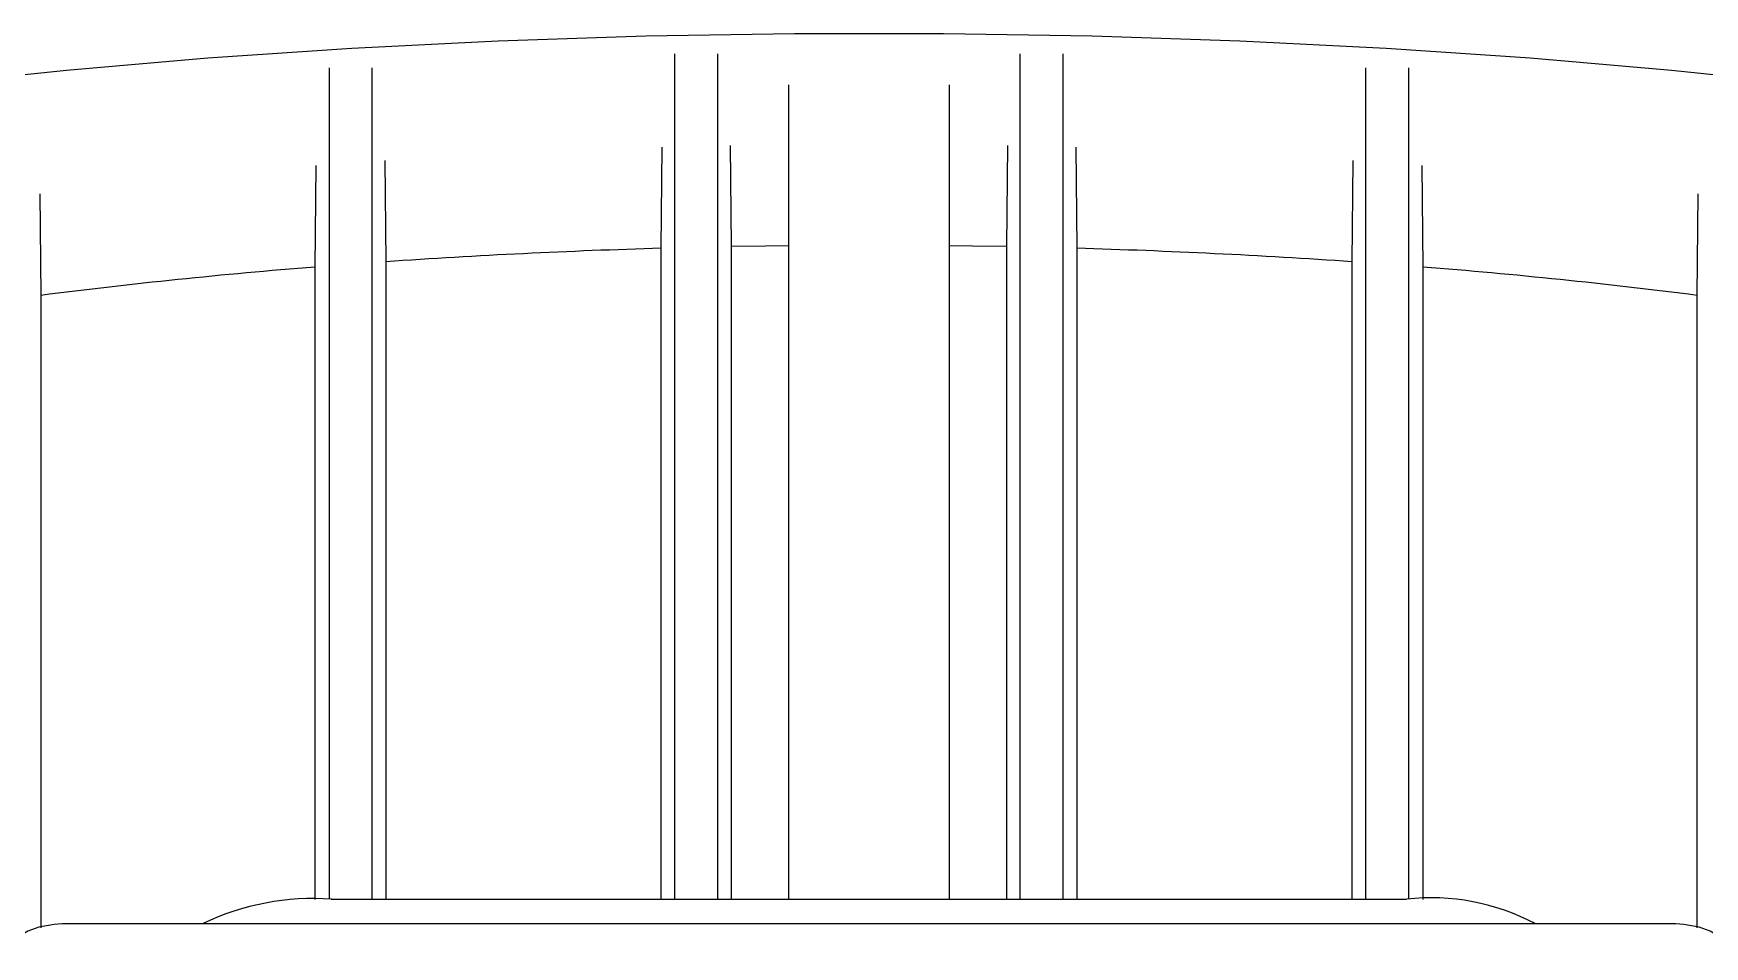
# Model space of a CAD drawing. Header units: millimetres. Extents: x 160 to 8396, y -16 to 5840.
# Drawn here: x 4443.1 to 4505.3, y 5247 to 5280.9 of the extents above; entities that cross this region are included whole.
import ezdxf

# ---------------------------------------------------------------- set-up
doc = ezdxf.new("R2010")
doc.units = ezdxf.units.MM
doc.header["$LTSCALE"] = 20

msp = doc.modelspace()

# ---------------------------------------------------------------- linework, layer by layer
at = {"color": 7, "linetype": 'Continuous', "lineweight": 25}
for p, q in [((4454.129, 5248.739), (4454.129, 5279.663)), ((4455.728, 5248.739), (4455.728, 5279.663)), ((4466.979, 5248.739), (4466.979, 5280.182)), ((4468.578, 5248.739), (4468.578, 5280.182)), ((4479.829, 5248.739), (4479.829, 5280.182)), ((4481.428, 5248.739), (4481.428, 5280.182)), ((4492.679, 5248.739), (4492.679, 5279.663)), ((4494.278, 5248.739), (4494.278, 5279.663)), ((4471.203, 5279.022), (4471.203, 5248.739)), ((4477.203, 5248.739), (4477.203, 5279.022)), ((4466.476, 5272.946), (4466.51, 5276.706)), ((4469.039, 5276.766), (4469.073, 5273.008)), ((4479.334, 5273.008), (4479.368, 5276.766)), ((4481.897, 5276.706), (4481.931, 5272.946)), ((4453.602, 5272.249), (4453.637, 5276.021)), ((4456.194, 5276.21), (4456.229, 5272.446)), ((4492.178, 5272.446), (4492.213, 5276.21)), ((4494.769, 5276.021), (4494.805, 5272.249)), ((4443.365, 5274.976), (4443.402, 5271.195)), ((4505.005, 5271.195), (4505.042, 5274.976)), ((4466.476, 5248.739), (4466.476, 5272.946)), ((4469.073, 5273.008), (4469.073, 5248.739)), ((4479.334, 5248.739), (4479.334, 5273.008)), ((4481.931, 5272.946), (4481.931, 5248.739)), ((4453.602, 5248.729), (4453.602, 5272.249)), ((4456.229, 5272.446), (4456.229, 5248.739)), ((4492.178, 5248.739), (4492.178, 5272.446)), ((4494.805, 5272.249), (4494.805, 5248.729)), ((4443.402, 5271.195), (4443.402, 5247.672)), ((4505.005, 5247.672), (4505.005, 5271.195)), ((4454.203, 5248.739), (4494.203, 5248.739)), ((4504.211, 5247.825), (4444.196, 5247.825))]:
    msp.add_line(p, q, dxfattribs=at)
at = {"color": 7, "linetype": 'Continuous', "lineweight": 25, "flags": 128}
for points in [[(4439.21, 5279.035), (4444.347, 5279.573), (4449.606, 5280.025), (4454.966, 5280.389), (4460.406, 5280.663), (4465.902, 5280.847), (4471.433, 5280.939), (4476.974, 5280.939), (4482.505, 5280.847), (4488.001, 5280.663), (4493.44, 5280.389), (4498.801, 5280.025), (4504.06, 5279.573), (4509.197, 5279.035)], [(4471.203, 5273.041), (4470.354, 5273.03), (4469.073, 5273.008)], [(4479.334, 5273.008), (4478.053, 5273.03), (4477.203, 5273.041)]]:
    msp.add_lwpolyline(points, dxfattribs=at)
at = {"color": 7, "linetype": 'Continuous', "lineweight": 25}
for centre, radius, start, end in [((4473.804, 5017.741), 255.31, 91.6449, 93.94735), ((4474.603, 5017.741), 255.31, 86.05265, 88.3551), ((4470.926, 5054.833), 218.106, 94.55593, 97.24978), ((4477.481, 5054.833), 218.106, 82.75022, 85.44407), ((4453.537, 5239.255), 9.508, 85.97777, 115.59338), ((4495.121, 5240.574), 8.217, 61.99133, 96.41007)]:
    msp.add_arc(centre, radius, start, end, dxfattribs=at)
for points in [[(4444.196, 5247.825), (4443.799, 5247.785), (4443.004, 5247.706), (4442.385, 5247.22), (4442.075, 5246.976)], [(4506.332, 5246.976), (4506.022, 5247.22), (4505.403, 5247.706), (4504.608, 5247.785), (4504.211, 5247.825)]]:
    msp.add_open_spline(points, degree=3, dxfattribs=at)

doc.saveas('drawing.dxf')
